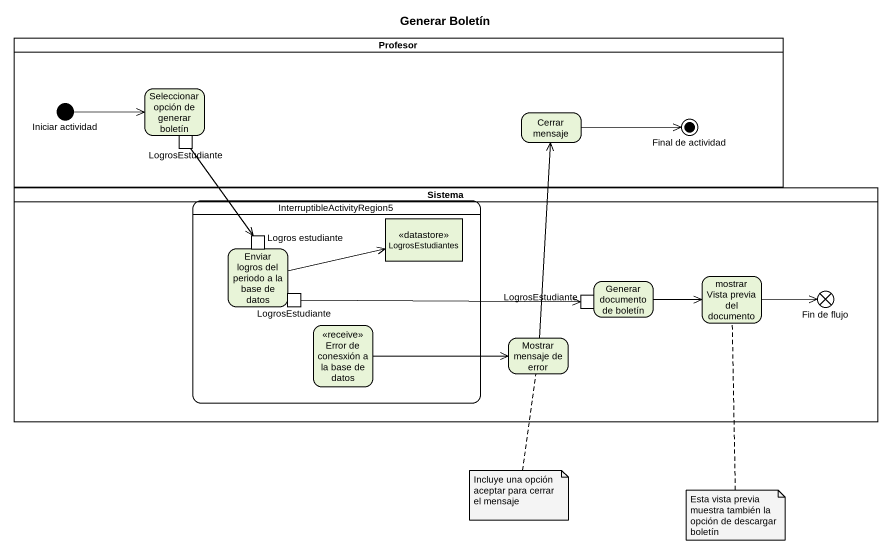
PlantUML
@startuml
title Generar Boletín
hide empty description
state Profesor <<partition>> {
  state "Seleccionar opción de generar boletín" as Seleccionar_opción_de {
    state LogrosEstudiante <<outputPin>>
  }
  state "Iniciar actividad" as Iniciar_actividad <<start>>
  state "Cerrar mensaje" as Cerrar_mensaje
  state "Final de actividad" as Final_de_actividad <<end>>
}
state Sistema <<partition>> {
  state InterruptibleActivityRegion5 {
    state LogrosEstudiantes <<datastore>>
    state "Enviar logros del periodo a la base de datos" as Enviar_logros_del_periodo_a {
      state "Logros estudiante" as Logros_estudiante <<inputPin>>
      state "LogrosEstudiante" as LogrosEstudiante_2 <<outputPin>>
    }
    state "Error de conesxión a la base de datos" as Error_de_conesxión_a_la <<receive>>
  }
  state "Generar documento de boletín" as Generar_documento_de_boletín {
    state "LogrosEstudiante" as LogrosEstudiante_3 <<inputPin>>
  }
  state "mostrar Vista previa del documento" as mostrar_Vista_previa_del
  state "Fin de flujo" as Fin_de_flujo <<end>>
  state "Mostrar mensaje de error" as Mostrar_mensaje_de_error
}
Iniciar_actividad -right-> Seleccionar_opción_de
Cerrar_mensaje -right-> Final_de_actividad
LogrosEstudiante --> Logros_estudiante
Enviar_logros_del_periodo_a -right-> LogrosEstudiantes
Generar_documento_de_boletín -right-> mostrar_Vista_previa_del
mostrar_Vista_previa_del -right-> Fin_de_flujo
LogrosEstudiante_2 -right-> LogrosEstudiante_3
Error_de_conesxión_a_la -right-> Mostrar_mensaje_de_error
Mostrar_mensaje_de_error -up-> Cerrar_mensaje
note bottom of Mostrar_mensaje_de_error : Incluye una opción aceptar para cerrar el mensaje
note bottom of mostrar_Vista_previa_del : Esta vista previa muestra también la opción de descargar boletín
@enduml
